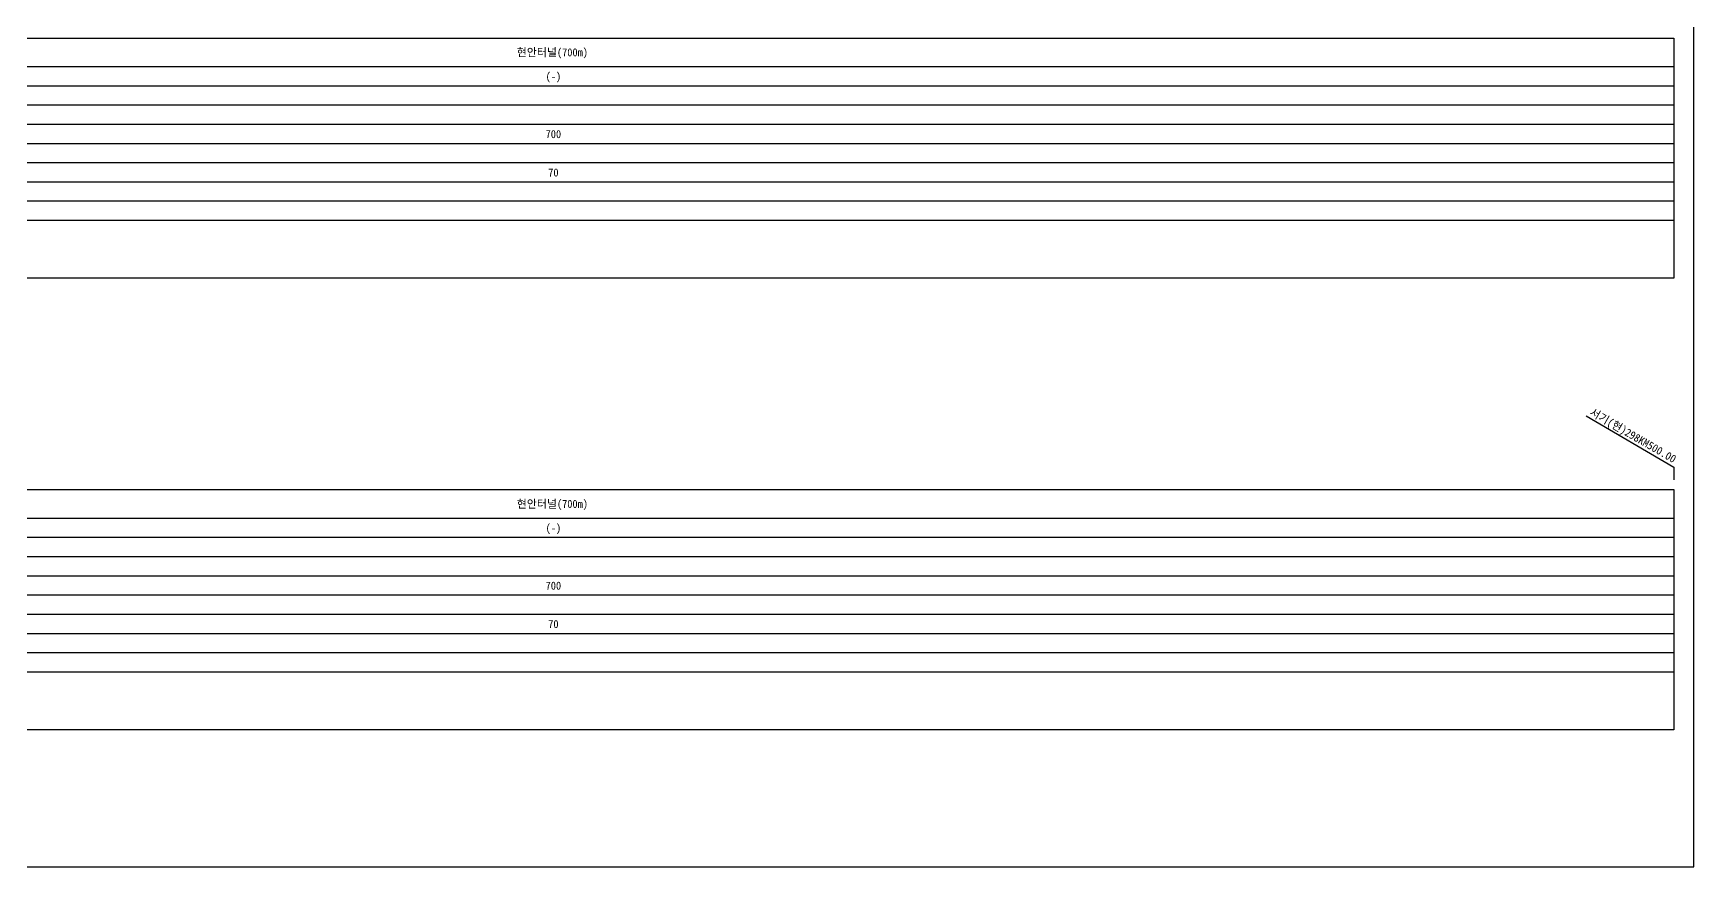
# Model space of a CAD drawing. Header units: millimetres. Extents: x 15846 to 16642, y 1103 to 1809.
# Drawn here: x 16123 to 16642, y 1103 to 1363 of the extents above; entities that cross this region are included whole.
import ezdxf
from ezdxf.enums import TextEntityAlignment as Align

# ---------------------------------------------------------------- set-up
doc = ezdxf.new("R2010")
doc.units = ezdxf.units.MM
doc.header["$LTSCALE"] = 10
doc.header["$MEASUREMENT"] = 0
for name, color, linetype in [('TT-TABL-LIN1', 4, 'Continuous'), ('TT-TABL-LIN2', 1, 'Continuous'), ('TT-TABL-TEX2', 3, 'Continuous'), ('TZ-LEAL', 1, 'Continuous'), ('TZ-LEAT', 3, 'Continuous')]:
    doc.layers.add(name, color=color, linetype=linetype)
doc.layers.add('TX-PAPR', color=2, linetype='Continuous', plot=False)
doc.styles.get("Standard").update_dxf_attribs({"font": 'GulimChe.ttf'})
doc.styles.add('굴림체', font='GulimChe.ttf')

# ---------------------------------------------------------------- blocks, each defined once
blk = doc.blocks.new('JD-경부고속하선표_190503')
at = {"layer": 'TT-TABL-LIN1'}
blk.add_lwpolyline([(2, 114), (785.58, 114), (785.58, 39), (2, 39)], close=True, dxfattribs=at)
at = {"layer": 'TT-TABL-LIN2'}
for points in [[(785.58, 105), (9.33, 105)], [(785.58, 99), (9.33, 99)], [(785.58, 93), (9.33, 93)], [(785.58, 87), (9.33, 87)], [(785.58, 81), (38.33, 81)], [(785.58, 75), (9.33, 75)], [(785.58, 69), (9.33, 69)], [(785.58, 63), (9.33, 63)], [(785.58, 57), (9.33, 57)]]:
    blk.add_lwpolyline(points, dxfattribs=at)
blk = doc.blocks.new('JD-경부고속상선표_190503')
at = {"layer": 'TT-TABL-LIN1'}
blk.add_lwpolyline([(2, 114), (785.58, 114), (785.58, 39), (2, 39)], close=True, dxfattribs=at)
at = {"layer": 'TT-TABL-LIN2'}
for points in [[(785.58, 105), (9.33, 105)], [(785.58, 99), (9.33, 99)], [(785.58, 93), (9.33, 93)], [(785.58, 87), (9.33, 87)], [(785.58, 81), (38.33, 81)], [(785.58, 75), (9.33, 75)], [(785.58, 69), (9.33, 69)], [(785.58, 63), (9.33, 63)], [(785.58, 57), (9.33, 57)]]:
    blk.add_lwpolyline(points, dxfattribs=at)

msp = doc.modelspace()

# ---------------------------------------------------------------- linework, layer by layer
at = {"layer": 'TX-PAPR'}
msp.add_lwpolyline([(15845.89, 1103.05), (16641.89, 1103.05), (16641.89, 1619.05), (15845.89, 1619.05)], close=True, dxfattribs=at)
at = {"layer": 'TZ-LEAL'}
msp.add_lwpolyline([(16608.3, 1243.87), (16635.68, 1227.85), (16635.68, 1223.85)], dxfattribs=at)

# ---------------------------------------------------------------- block references
at = {"layer": 'TT-TABL-LIN2'}
for name, p in [('JD-경부고속하선표_190503', (15850.11, 1247.87)), ('JD-경부고속상선표_190503', (15850.11, 1106.85))]:
    msp.add_blockref(name, p, dxfattribs=at)

# ---------------------------------------------------------------- texts
at = {"layer": 'TT-TABL-TEX2', "style": '굴림체'}
for p in [(16285.36, 1357.27), (16285.36, 1216.25)]:
    msp.add_text('현안터널(700m)', height=2.5, dxfattribs=at).set_placement(p, align=Align.MIDDLE)
at = {"layer": 'TT-TABL-TEX2'}
for s, p in [('(-)', (16285.68, 1349.87)), ('700', (16285.68, 1331.87)), ('70', (16285.68, 1319.87)), ('(-)', (16285.68, 1208.85)), ('700', (16285.68, 1190.85)), ('70', (16285.68, 1178.85))]:
    msp.add_text(s, height=2.5, dxfattribs=at).set_placement(p, align=Align.MIDDLE_CENTER)
at = {"layer": 'TZ-LEAT', "style": '굴림체'}
msp.add_text('서기(현)298KM500.00', height=2.5, rotation=330, dxfattribs=at).set_placement((16622.29, 1236.67), align=Align.CENTER)

doc.saveas('drawing.dxf')
